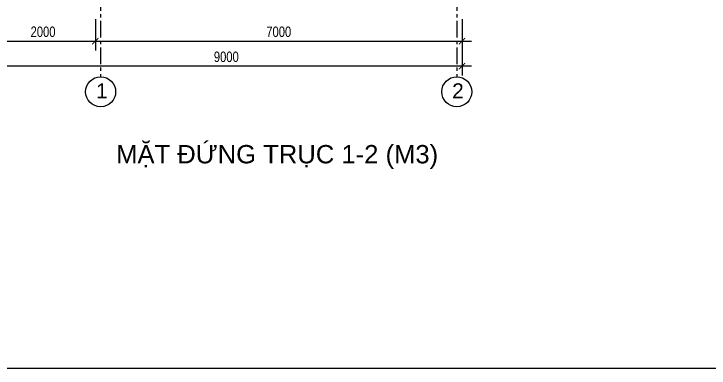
# Model space of a CAD drawing. Header units: millimetres. Extents: x -78046 to 260989, y -99288 to 158505.
# Drawn here: x 189165 to 202437, y -6424 to 338 of the extents above; entities that cross this region are included whole.
import ezdxf
from ezdxf.enums import TextEntityAlignment as Align

# ---------------------------------------------------------------- set-up
doc = ezdxf.new("R2010")
doc.units = ezdxf.units.MM
doc.header["$LTSCALE"] = 100
doc.header["$PDMODE"] = 98
doc.linetypes.add('CENTER', pattern=[50.8, 31.75, -6.35, 6.35, -6.35])
doc.layers.get('Defpoints').update_dxf_attribs({"lineweight": 13})
for name, color, linetype, lineweight in [('-CENTER', 143, 'CENTER', 13), ('-DIM', 9, 'Continuous', 13), ('-KH', 143, 'Continuous', 13), ('-LINE1', 7, 'Continuous', 18), ('-TEXT', 7, 'Continuous', 15), ('EC-Thiet bi', 8, 'Continuous', 25)]:
    doc.layers.add(name, color=color, linetype=linetype, lineweight=lineweight)
doc.styles.add('1', font='arial.ttf')
doc.styles.add('AVANH', font='VHAVAN_2.TTF', dxfattribs={"width": 0.8})
doc.styles.get("Standard").update_dxf_attribs({"font": 'arial.ttf'})
doc.dimstyles.new('C_100A3', dxfattribs={"dimscale": 100, "dimtxt": 2.5, "dimasz": 1.2, "dimexe": 1.8, "dimexo": 0, "dimgap": 0.75, "dimtad": 1, "dimdec": 0, "dimzin": 0, "dimdsep": 46, "dimtxsty": 'AVANH', "dimblk": 'ARCHTICK', "dimcen": 0, "dimdle": 1.8, "dimclrd": 256, "dimclre": 256, "dimclrt": 7, "dimadec": 0, "dimazin": 0, "dimtfac": 0.0001, "dimtdec": 0, "dimtix": 1, "dimtmove": 2, "dimatfit": 3, "dimldrblk": 'ARCHTICK', "dimfxl": 1.8, "dimtolj": 1, "dimtzin": 0, "dimarcsym": 0})

# ---------------------------------------------------------------- blocks, each defined once
blk = doc.blocks.new('_ARCHTICK')
at = {"const_width": 0.15}
blk.add_lwpolyline([(-0.5, -0.5), (0.5, 0.5)], dxfattribs=at)
blk = doc.blocks.new('*D77')
at = {"layer": '-DIM', "lineweight": -2, "transparency": 16777216}
for p, q in [((190721, 237), (190721, -362)), ((197721, 237), (197721, -362)), ((190541, -182), (197901, -182))]:
    blk.add_line(p, q, dxfattribs=at)
at = {"layer": 'Defpoints', "color": 0, "transparency": 16777216}
for p in [(190721, 237), (197721, 237), (197721, -182)]:
    blk.add_point(p, dxfattribs=at)
at = {"layer": '-DIM', "lineweight": -2, "transparency": 16777216, "xscale": 120, "yscale": 120, "zscale": 120, "rotation": 180}
blk.add_blockref('_ARCHTICK', (190721, -182), dxfattribs=at)
at = {"layer": '-DIM', "lineweight": -2, "transparency": 16777216, "xscale": 120, "yscale": 120, "zscale": 120}
blk.add_blockref('_ARCHTICK', (197721, -182), dxfattribs=at)
at = {"layer": '-DIM', "color": 7, "transparency": 16777216, "insert": (194221, -4), "char_height": 200, "attachment_point": 5, "style": 'AVANH'}
blk.add_mtext('\\A1;7000', dxfattribs=at)
blk = doc.blocks.new('*D84')
at = {"layer": '-DIM', "lineweight": -2, "transparency": 16777216}
for p, q in [((188721, 237), (188721, -362)), ((190721, 237), (190721, -362)), ((188541, -182), (190901, -182))]:
    blk.add_line(p, q, dxfattribs=at)
at = {"layer": 'Defpoints', "color": 0, "transparency": 16777216}
for p in [(188721, 237), (190721, 237), (190721, -182)]:
    blk.add_point(p, dxfattribs=at)
at = {"layer": '-DIM', "lineweight": -2, "transparency": 16777216, "xscale": 120, "yscale": 120, "zscale": 120, "rotation": 180}
blk.add_blockref('_ARCHTICK', (188721, -182), dxfattribs=at)
at = {"layer": '-DIM', "lineweight": -2, "transparency": 16777216, "xscale": 120, "yscale": 120, "zscale": 120}
blk.add_blockref('_ARCHTICK', (190721, -182), dxfattribs=at)
at = {"layer": '-DIM', "color": 7, "transparency": 16777216, "insert": (189721, -4), "char_height": 200, "attachment_point": 5, "style": 'AVANH'}
blk.add_mtext('\\A1;2000', dxfattribs=at)
blk = doc.blocks.new('*D85')
at = {"layer": '-DIM', "lineweight": -2, "transparency": 16777216}
for p, q in [((188720, 237), (188720, -840)), ((197720, 237), (197720, -840)), ((197900, -660), (188540, -660))]:
    blk.add_line(p, q, dxfattribs=at)
at = {"layer": 'Defpoints', "color": 0, "transparency": 16777216}
for p in [(188720, 237), (197720, 237), (188720, -660)]:
    blk.add_point(p, dxfattribs=at)
at = {"layer": '-DIM', "lineweight": -2, "transparency": 16777216, "xscale": 120, "yscale": 120, "zscale": 120, "rotation": 180}
blk.add_blockref('_ARCHTICK', (188720, -660), dxfattribs=at)
at = {"layer": '-DIM', "lineweight": -2, "transparency": 16777216, "xscale": 120, "yscale": 120, "zscale": 120}
blk.add_blockref('_ARCHTICK', (197720, -660), dxfattribs=at)
at = {"layer": '-DIM', "color": 7, "transparency": 16777216, "insert": (193220, -482), "char_height": 200, "attachment_point": 5, "style": 'AVANH'}
blk.add_mtext('\\A1;9000', dxfattribs=at)

msp = doc.modelspace()

# ---------------------------------------------------------------- linework, layer by layer
at = {"layer": '-CENTER', "ltscale": 0.1}
for p, q in [((190820.9, 713.6), (190820.9, -862.4)), ((197620, 713.6), (197620, -862.4))]:
    msp.add_line(p, q, dxfattribs=at)
at = {"layer": '-KH'}
for centre in [(190820.9, -1148.7), (197620, -1148.7)]:
    msp.add_circle(centre, 286.3, dxfattribs=at)
at = {"layer": '-LINE1'}
msp.add_lwpolyline([(181189.3, -6424), (221089.3, -6424), (221089.3, 21791), (181189.3, 21791)], close=True, dxfattribs=at)
at = {"layer": 'EC-Thiet bi'}
msp.add_lwpolyline([(181189.3, -6424), (221089.3, -6424), (221089.3, 21791), (181189.3, 21791)], close=True, dxfattribs=at)

# ---------------------------------------------------------------- texts
at = {"layer": '-TEXT', "color": 2, "style": '1'}
for s, p in [('1', (190842.8, -1130.6)), ('2', (197641.8, -1130.6))]:
    msp.add_text(s, height=286.3, dxfattribs=at).set_placement(p, align=Align.MIDDLE_CENTER)
at = {"layer": '-TEXT', "color": 4}
msp.add_text('MẶT ĐỨNG TRỤC 1-2 (M3)', height=350, dxfattribs=at).set_placement((194190.6, -2515.2), align=Align.CENTER)

# ---------------------------------------------------------------- dimensions: what is measured, and where the dimension line sits
at = {"layer": '-DIM'}
for base, p1, p2, picture, middle in [((188720.5, -660.1), (197720.2, 236.8), (188720.5, 236.8), '*D85', (193220.3, -481.7)), ((190720.9, -182), (188721.3, 236.8), (190720.9, 236.8), '*D84', (189721.1, -3.6)), ((197721, -182), (190720.9, 236.8), (197721, 236.8), '*D77', (194221, -3.6))]:
    dim = msp.add_linear_dim(base=base, p1=p1, p2=p2, dimstyle='C_100A3', override={"dimtxt": 2}, dxfattribs=at)
    dim.commit()
    dim.dimension.update_dxf_attribs({"geometry": picture, "text_midpoint": middle})

doc.saveas('drawing.dxf')
